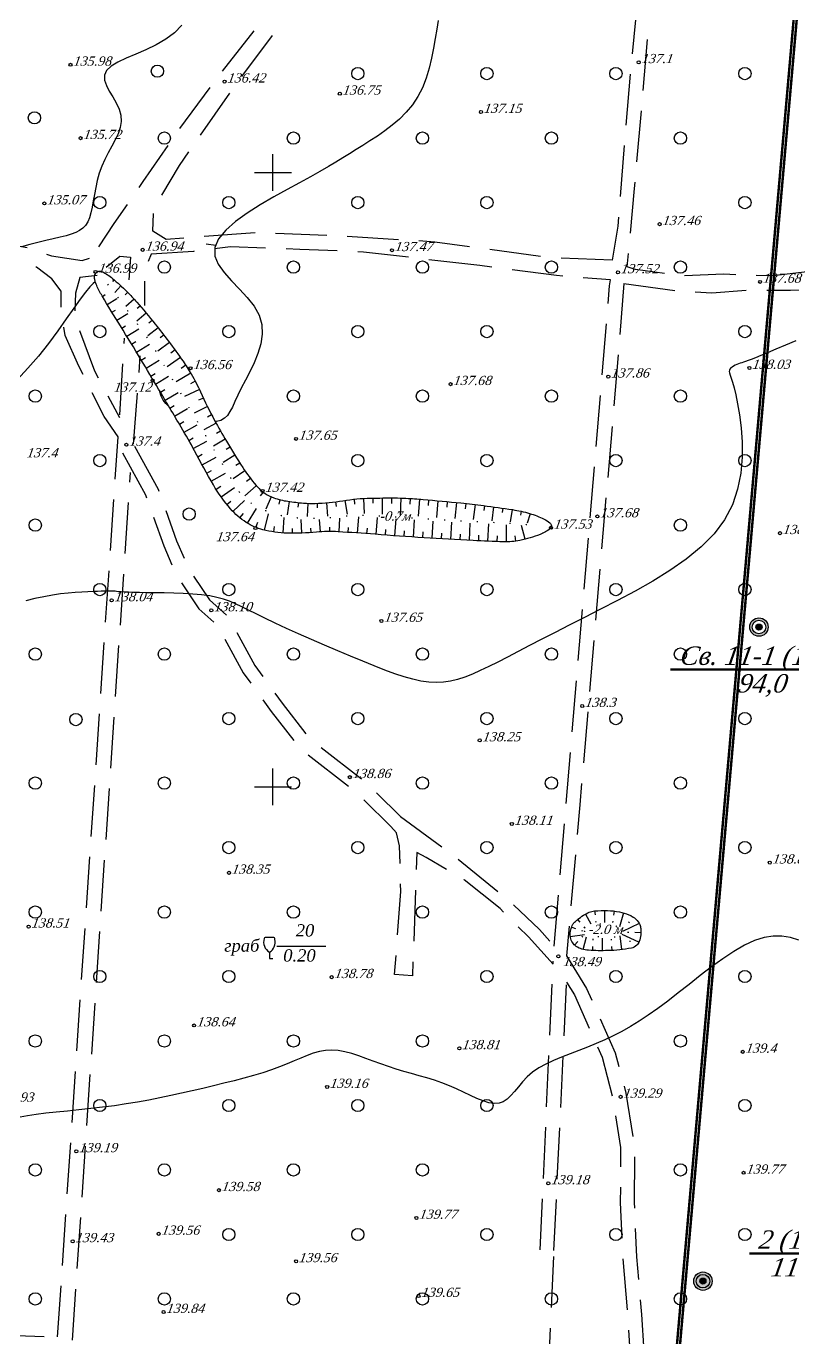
# Model space of a CAD drawing. Header units: millimetres. Extents: x 1400 to 7029, y -1119 to 1612.
# Drawn here: x 2866.6 to 2941.4, y 1239 to 1367.1 of the extents above; entities that cross this region are included whole.
import ezdxf

# ---------------------------------------------------------------- set-up
doc = ezdxf.new("R2010")
doc.units = ezdxf.units.MM
doc.set_wipeout_variables(frame=1)
for name, pattern in [('ADOT1', [1.6, 0.1, -1.5]), ('AHIDDEN2', [3, 1.5, -1.5]), ('AHIDDEN4', [7, 5, -2])]:
    doc.linetypes.add(name, pattern=pattern)
for name, color, linetype in [('CONT-MNR', 7, 'Continuous'), ('кресты', 7, 'Continuous'), ('ПИКЕТЫ', 7, 'Continuous'), ('РАСТИТ', 7, 'Continuous'), ('РЕЛЬЕФ', 7, 'Continuous'), ('Скважины', 7, 'Continuous'), ('Скважины_2011', 7, 'Continuous'), ('СІТУАЦІЯ', 7, 'Continuous')]:
    doc.layers.add(name, color=color, linetype=linetype)
doc.styles.add('grad', font='timesi.ttf')
doc.styles.add('universw', font='timesi.ttf', dxfattribs={"oblique": 10})

# ---------------------------------------------------------------- blocks, each defined once
blk = doc.blocks.new('372')
blk.add_circle((0, 0), 1)
blk = doc.blocks.new('368')
at = {"color": 0, "linetype": 'Continuous'}
blk.add_blockref('372', (0, 0), dxfattribs=at)
blk = doc.blocks.new('390_2')
at = {"color": 0, "linetype": 'Continuous', "lineweight": 0}
blk.add_wipeout([(0.56, -0.02), (0.56, 0.02), (0.02, 0.02), (0.02, 1.02), (0.15, 1.11), (0.31, 1.24), (0.46, 1.38), (0.62, 1.58), (0.73, 1.77), (0.84, 2), (0.9, 2.21), (0.95, 2.44), (0.96, 2.61), (0.96, 2.86), (0.94, 3.01), (0.89, 3.24), (0.86, 3.33), (0.82, 3.39), (0.77, 3.44), (0.7, 3.46), (-0.38, 3.46), (-0.69, 3.46), (-0.8, 3.42), (-0.85, 3.37), (-0.89, 3.28), (-0.93, 3.11), (-0.96, 2.93), (-0.97, 2.66), (-0.95, 2.39), (-0.91, 2.19), (-0.85, 2.03), (-0.78, 1.85), (-0.67, 1.65), (-0.56, 1.5), (-0.45, 1.37), (-0.28, 1.21), (-0.13, 1.09), (-0.02, 1.02), (-0.02, -0.02)], dxfattribs=at)
at = {"color": 0, "linetype": 'Continuous'}
blk.add_lwpolyline([(0.89, 3.12), (0.86, 3.28, 0.283123), (0.7, 3.44), (-0.69, 3.44, 0.301637), (-0.87, 3.28, 0.346308), (0, 1.03, 0.325277)], format="xyb", close=True, dxfattribs=at)
blk.add_lwpolyline([(0, 1.03), (0, 0), (0.54, 0)], dxfattribs=at)
blk = doc.blocks.new('Свкажины')
at = {"layer": 'Скважины', "linetype": 'Continuous'}
h = blk.add_hatch(color=5, dxfattribs=at)
h.paths.add_polyline_path([(-3, 0, 1), (3, 0, 1)])
h.paths.add_polyline_path([(2.2, 0, -1), (-2.2, 0, -1)], flags=16)
at = {"layer": 'Скважины', "linetype": 'Continuous', "lineweight": 50}
h = blk.add_hatch(color=2, dxfattribs=at)
edge = h.paths.add_edge_path()
edge.add_arc((0, 0), 1, 0, 360)
at = {"layer": 'Скважины', "color": 0, "linetype": 'Continuous'}
for radius in [3, 2.2, 1]:
    blk.add_circle((0, 0), radius, dxfattribs=at)

msp = doc.modelspace()

# ---------------------------------------------------------------- hatches: boundary and pattern name
at = {"layer": 'Скважины', "linetype": 'Continuous'}
for points in [[(2933.5412, 1244.5304, 1), (2931.7412, 1244.5304, 1)], [(2932.9412, 1244.5304, 1), (2932.3412, 1244.5304, 1)]]:
    msp.add_hatch(color=5, dxfattribs=at).paths.add_polyline_path(points)

# ---------------------------------------------------------------- linework, layer by layer
at = {"color": 6, "linetype": 'Continuous', "lineweight": 60, "flags": 128}
msp.add_lwpolyline([(3374.7034, 1362.0214, 0.24, 0.24, 0), (3263.109, 1295.3115, 0.24, 0.24, 0), (3249.1634, 1263.3117, 0.24, 0.24, 0), (3217.6097, 1221.1407, 0.24, 0.24, 0), (3221.9504, 1124.988, 0.24, 0.24, 0), (3074.2504, 1171.2569, 0.24, 0.24, 0), (2925.548, 1186.5997, 0.24, 0.24, 0), (2941.5578, 1368.4142, 0.24, 0.24, 0), (2942.8387, 1415.2605, 0, 0, 0), (3036.3911, 1417.5492, 0.24, 0.24, 0), (3140.0267, 1452.3008, 0.24, 0.24, 0), (3197.9798, 1458.7744, 0.24, 0.24, 0), (3315.7553, 1456.3401, 0.24, 0.24, 0), (3351.4513, 1474.3275, 0.24, 0.24, 0), (3374.7043, 1474.2089, 0.24, 0.24, 0)], format="xyseb", dxfattribs=at)
at = {"color": 1, "linetype": 'Continuous', "lineweight": 211, "const_width": 0.24, "flags": 128}
msp.add_lwpolyline([(2943.1308, 1414.9675), (3036.4436, 1417.2504), (3140.0917, 1452.0062), (3197.9934, 1458.474), (3315.097, 1456.064), (3363.654, 1355.4312), (3262.8726, 1295.52), (3248.9023, 1263.4635), (3217.3052, 1221.2345), (3221.6314, 1125.4023), (3074.3112, 1171.5522), (2925.8727, 1186.8678), (2941.8575, 1368.3969)], close=True, dxfattribs=at)
at = {"layer": 'CONT-MNR', "color": 30, "linetype": 'Continuous', "flags": 128}
for points in [[(2881.7372, 1367.2287), (2881.0251, 1366.4895), (2880.1748, 1365.8505), (2879.2266, 1365.3007), (2878.2326, 1364.8212), (2877.2445, 1364.3928), (2876.3143, 1363.9965), (2875.4939, 1363.6132), (2874.8351, 1363.2239), (2874.3899, 1362.8094), (2874.1925, 1362.3548), (2874.2076, 1361.862), (2874.3821, 1361.3366), (2874.6629, 1360.7846), (2874.9971, 1360.2118), (2875.3317, 1359.6241), (2875.6136, 1359.0273), (2875.7899, 1358.4273), (2875.8209, 1357.8284), (2875.7211, 1357.2291), (2875.5182, 1356.6262), (2875.24, 1356.0167), (2874.9144, 1355.3974), (2874.5691, 1354.7653), (2874.2319, 1354.1173), (2873.9307, 1353.4502), (2873.6865, 1352.7636), (2873.4938, 1352.0677), (2873.3403, 1351.3753), (2873.2138, 1350.6993), (2873.1018, 1350.0523), (2872.9922, 1349.4473), (2872.8728, 1348.8971), (2872.7311, 1348.4144), (2872.556, 1348.0082), (2872.3403, 1347.6716), (2872.078, 1347.3936), (2871.7629, 1347.1634), (2871.3889, 1346.9702), (2870.95, 1346.8031), (2870.44, 1346.6512), (2869.8528, 1346.5037), (2869.1867, 1346.3508), (2868.4576, 1346.1871), (2867.6857, 1346.0083), (2866.8913, 1345.8099), (2866.0947, 1345.5876)], [(2941.7053, 1336.3921), (2940.7003, 1335.961), (2939.7719, 1335.5661), (2938.961, 1335.2251), (2938.2979, 1334.9512), (2937.7717, 1334.7389), (2937.361, 1334.5784), (2937.0443, 1334.4595), (2936.8002, 1334.3724), (2936.6073, 1334.3069), (2936.4442, 1334.2532), (2936.2895, 1334.2013), (2936.1266, 1334.1429), (2935.9578, 1334.0764), (2935.7904, 1334.0023), (2935.6314, 1333.9206), (2935.4881, 1333.8318), (2935.3677, 1333.736), (2935.2772, 1333.6336), (2935.2239, 1333.5247), (2935.213, 1333.4052), (2935.2422, 1333.2539), (2935.3073, 1333.0449), (2935.4043, 1332.7524), (2935.5287, 1332.3507), (2935.6765, 1331.814), (2935.8435, 1331.1166), (2936.0254, 1330.2328), (2936.2128, 1329.1475), (2936.3743, 1327.8893), (2936.4734, 1326.4973), (2936.4736, 1325.0111), (2936.3381, 1323.4697), (2936.0306, 1321.9125), (2935.5143, 1320.3788), (2934.7526, 1318.9079), (2933.7232, 1317.5314), (2932.4596, 1316.2501), (2931.0096, 1315.0572), (2929.4212, 1313.9457), (2927.742, 1312.9089), (2926.0199, 1311.9398), (2924.3026, 1311.0316), (2922.638, 1310.1775), (2921.0653, 1309.3716), (2919.5899, 1308.6125), (2918.2086, 1307.8997), (2916.9182, 1307.2328), (2915.7156, 1306.6113), (2914.5976, 1306.0347), (2913.561, 1305.5028), (2912.6027, 1305.0149), (2911.7179, 1304.5714), (2910.8959, 1304.1754), (2910.1242, 1303.8305), (2909.3905, 1303.5407), (2908.6823, 1303.3095), (2907.9873, 1303.1409), (2907.2932, 1303.0386), (2906.5874, 1303.0063), (2905.8585, 1303.0466), (2905.0978, 1303.157), (2904.2975, 1303.3337), (2903.4497, 1303.5732), (2902.5466, 1303.8715), (2901.5803, 1304.2251), (2900.5432, 1304.6302), (2899.4272, 1305.083), (2898.2307, 1305.5786), (2896.9766, 1306.1064), (2895.6937, 1306.6546), (2894.4111, 1307.2114), (2893.1577, 1307.7649), (2891.9624, 1308.3034), (2890.8542, 1308.8149), (2889.8621, 1309.2878), (2889.0051, 1309.7124), (2888.2622, 1310.0888), (2887.6027, 1310.4193), (2886.9957, 1310.7062), (2886.4103, 1310.952), (2885.8158, 1311.1588), (2885.1813, 1311.3291), (2884.476, 1311.4652), (2883.6789, 1311.5698), (2882.8084, 1311.6471), (2881.8926, 1311.7017), (2880.9599, 1311.7381), (2880.0384, 1311.761), (2879.1564, 1311.7749), (2878.3421, 1311.7844), (2877.6238, 1311.7941), (2877.0225, 1311.8076), (2876.5312, 1311.8247), (2876.1358, 1311.8441), (2875.8219, 1311.8646), (2875.5756, 1311.8851), (2875.3825, 1311.9043), (2875.2285, 1311.921), (2875.0995, 1311.934), (2874.9817, 1311.9424), (2874.8634, 1311.9464), (2874.7332, 1311.9465), (2874.5799, 1311.9433), (2874.3921, 1311.9374), (2874.1585, 1311.9292), (2873.8679, 1311.9193), (2873.5089, 1311.9083), (2873.0731, 1311.8957), (2872.5633, 1311.8778), (2871.9852, 1311.8499), (2871.3445, 1311.8073), (2870.6469, 1311.7454), (2869.898, 1311.6593), (2869.1036, 1311.5445), (2868.2693, 1311.3963), (2867.4014, 1311.2102), (2866.5081, 1310.9829)]]:
    msp.add_lwpolyline(points, dxfattribs=at)
at = {"layer": 'CONT-MNR', "color": 30, "linetype": 'Continuous', "elevation": 41.1}
for points in [[(2906.781, 1367.6796), (2906.6461, 1366.8362), (2906.5035, 1365.9272), (2906.341, 1364.9731), (2906.1466, 1363.9944), (2905.9083, 1363.0116), (2905.6139, 1362.0453), (2905.2514, 1361.116), (2904.8088, 1360.2441), (2904.2787, 1359.4458), (2903.6735, 1358.7189), (2903.0103, 1358.0567), (2902.3061, 1357.4525), (2901.5781, 1356.8997), (2900.8434, 1356.3918), (2900.119, 1355.9219), (2899.4221, 1355.4834), (2898.7627, 1355.0688), (2898.1222, 1354.6667), (2897.475, 1354.2646), (2896.7954, 1353.8504), (2896.0578, 1353.4115), (2895.2366, 1352.9357), (2894.3062, 1352.4107), (2893.2408, 1351.8241), (2892.0308, 1351.1675), (2890.7306, 1350.4489), (2889.4103, 1349.6801), (2888.1402, 1348.8731), (2886.9906, 1348.0396), (2886.0317, 1347.1915), (2885.3338, 1346.3408), (2884.9671, 1345.4993), (2884.9765, 1344.6758), (2885.3043, 1343.866), (2885.8678, 1343.0628), (2886.5839, 1342.259), (2887.3697, 1341.4471), (2888.1422, 1340.62), (2888.8184, 1339.7705), (2889.3155, 1338.8911), (2889.5712, 1337.9783), (2889.6069, 1337.0429), (2889.4647, 1336.0993), (2889.1867, 1335.1619), (2888.815, 1334.2451), (2888.3917, 1333.3634), (2887.9589, 1332.5311), (2887.5587, 1331.7627), (2887.2227, 1331.0703), (2886.9397, 1330.4573), (2886.6881, 1329.9248), (2886.4463, 1329.4738), (2886.1925, 1329.1055), (2885.9052, 1328.8209), (2885.5625, 1328.621), (2885.1429, 1328.5071), (2885.01, 1328.4996)], [(2873.2987, 1342.1519), (2873.0843, 1341.9923), (2872.7507, 1341.6486), (2872.3396, 1341.1444), (2871.8278, 1340.4555), (2871.1987, 1339.5697), (2870.4607, 1338.5233), (2869.6289, 1337.3651), (2868.718, 1336.1435), (2867.7431, 1334.9072), (2866.719, 1333.7048), (2865.6606, 1332.5849)], [(2880.5094, 1329.9368), (2880.171, 1330.2546), (2879.9133, 1330.6069), (2879.7335, 1330.9887), (2879.6139, 1331.4088), (2879.6058, 1331.4582)]]:
    msp.add_lwpolyline(points, dxfattribs=at)
at = {"layer": 'CONT-MNR', "color": 30, "linetype": 'Continuous', "elevation": 41.1, "flags": 128}
msp.add_lwpolyline([(2885.0627, 1345.7185), (2884.1277, 1345.8303)], dxfattribs=at)
at = {"layer": 'кресты', "color": 3, "linetype": 'Continuous'}
for p, q in [((2890.6513, 1351.0275), (2890.6513, 1354.6275)), ((2888.8513, 1352.8275), (2892.4513, 1352.8275)), ((2890.6513, 1291.0275), (2890.6513, 1294.6275)), ((2888.8513, 1292.8275), (2892.4513, 1292.8275))]:
    msp.add_line(p, q, dxfattribs=at)
at = {"layer": 'ПИКЕТЫ', "color": 7, "linetype": 'Continuous'}
for centre in [(2870.8749, 1363.3556), (2926.3671, 1363.6042), (2885.9198, 1361.7121), (2897.1768, 1360.5273), (2910.9623, 1358.7425), (2871.8575, 1356.1906), (2868.3203, 1349.8109), (2928.4099, 1347.7845), (2877.9283, 1345.2787), (2902.2738, 1345.2392), (2873.3182, 1343.1259), (2924.3423, 1343.0782), (2938.2263, 1342.1494), (2882.5984, 1333.7131), (2937.1836, 1333.7399), (2878.89, 1332.5115), (2923.3994, 1332.8935), (2907.9917, 1332.1581), (2876.333, 1326.2372), (2892.9114, 1326.8126), (2889.628, 1321.7246), (2922.3303, 1319.2367), (2888.941, 1318.1055), (2917.8109, 1318.1283), (2940.1705, 1317.5977), (2874.8948, 1311.0364), (2884.6213, 1310.0552), (2901.2442, 1309.0287), (2920.8508, 1300.7094), (2910.8421, 1297.3548), (2898.1571, 1293.763), (2913.9765, 1289.1926), (2939.1718, 1285.4189), (2886.3489, 1284.4207), (2866.7874, 1279.1641), (2918.5265, 1276.2584), (2896.3833, 1274.2256), (2882.9481, 1269.5108), (2908.8513, 1267.2799), (2936.5332, 1266.9327), (2895.9421, 1263.4982), (2924.6033, 1262.5349), (2871.4447, 1257.2154), (2936.6099, 1255.1164), (2885.3659, 1253.4165), (2917.5381, 1254.0865), (2904.6627, 1250.7074), (2879.4903, 1249.1526), (2871.0875, 1248.426), (2892.909, 1246.4716), (2904.8669, 1243.0808), (2879.9636, 1241.514)]:
    msp.add_circle(centre, 0.15, dxfattribs=at)
at = {"layer": 'РАСТИТ', "color": 7}
msp.add_lwpolyline([(2891.013, 1277.2648), (2895.8048, 1277.2393)], dxfattribs=at)
at = {"layer": 'РЕЛЬЕФ', "color": 7, "linetype": 'Continuous'}
for p, q in [((2873.5568, 1343.1645), (2873.5603, 1343.1562)), ((2874.3931, 1342.9122), (2874.3789, 1342.8893)), ((2873.2364, 1342.388), (2873.2452, 1342.39)), ((2873.5537, 1341.5363), (2873.578, 1341.5481)), ((2875.1191, 1342.3634), (2874.9625, 1342.1833)), ((2875.7973, 1341.7547), (2875.212, 1341.1225)), ((2873.9872, 1340.7351), (2874.2761, 1340.9069)), ((2874.4553, 1339.9532), (2875.3994, 1340.5223)), ((2876.4562, 1341.1252), (2876.225, 1340.8918)), ((2877.0861, 1340.4668), (2876.2894, 1339.7446)), ((2874.9281, 1339.1741), (2875.2656, 1339.3803)), ((2875.4056, 1338.3979), (2876.4771, 1339.0614)), ((2878.2732, 1339.0839), (2877.3613, 1338.32)), ((2877.6845, 1339.7795), (2877.3969, 1339.5337)), ((2875.8873, 1337.6243), (2876.2622, 1337.858)), ((2879.429, 1337.6747), (2878.4179, 1336.8671)), ((2878.8549, 1338.3824), (2878.5352, 1338.1199)), ((2876.3675, 1336.8498), (2877.5484, 1337.578)), ((2876.844, 1336.073), (2877.2552, 1336.3239)), ((2879.9916, 1336.9578), (2879.6328, 1336.681)), ((2877.3167, 1335.2939), (2878.5848, 1336.0593)), ((2880.5421, 1336.2315), (2879.3892, 1335.3723)), ((2881.0815, 1335.497), (2880.6715, 1335.2005)), ((2877.7858, 1334.5126), (2878.213, 1334.7678)), ((2878.253, 1333.7301), (2879.532, 1334.4932)), ((2881.6102, 1334.7548), (2880.3119, 1333.8437)), ((2882.126, 1334.0035), (2881.6704, 1333.7017)), ((2878.7196, 1332.9474), (2879.1452, 1333.2009)), ((2879.1859, 1332.1643), (2880.4603, 1332.9227)), ((2882.6144, 1333.2342), (2881.1927, 1332.3697)), ((2879.6516, 1331.3811), (2880.0758, 1331.6332)), ((2880.1171, 1330.5976), (2881.3878, 1331.3522)), ((2883.473, 1331.6276), (2882.0187, 1330.9545)), ((2883.0667, 1332.4432), (2882.5805, 1332.1833)), ((2880.5823, 1329.8139), (2881.0053, 1330.0649)), ((2884.2425, 1329.9755), (2882.9509, 1329.3388)), ((2883.8493, 1330.7976), (2883.3914, 1330.5852)), ((2881.0472, 1329.0301), (2882.3147, 1329.7816)), ((2884.6551, 1329.163), (2884.2456, 1328.9489)), ((2881.5118, 1328.2462), (2881.9338, 1328.4962)), ((2881.974, 1327.4608), (2883.2477, 1328.1994)), ((2885.0864, 1328.3602), (2883.9017, 1327.7087)), ((2885.5318, 1327.5652), (2885.146, 1327.345)), ((2882.4254, 1326.6691), (2882.8572, 1326.9111)), ((2882.865, 1325.8709), (2884.1936, 1326.5899)), ((2885.9898, 1326.7774), (2884.8485, 1326.1017)), ((2883.2972, 1325.0685), (2883.7495, 1325.3137)), ((2883.7344, 1324.269), (2885.1104, 1325.0278)), ((2886.9356, 1325.2194), (2885.7936, 1324.5108)), ((2886.4589, 1325.996), (2886.0796, 1325.7657)), ((2884.1774, 1323.4726), (2884.6407, 1323.7325)), ((2887.9151, 1323.6824), (2886.7592, 1322.898)), ((2887.4198, 1324.4474), (2887.0358, 1324.2039)), ((2884.6262, 1322.6794), (2886.0254, 1323.4779)), ((2889.0242, 1322.2374), (2887.8908, 1321.2439)), ((2888.4485, 1322.9437), (2888.0584, 1322.6444)), ((2885.0871, 1321.8934), (2885.5448, 1322.1777)), ((2885.5919, 1321.1348), (2886.8804, 1322.0518)), ((2889.689, 1321.6164), (2889.4082, 1321.2482)), ((2890.4705, 1321.152), (2889.9477, 1319.9511)), ((2899.4828, 1320.9935), (2899.5688, 1319.5253)), ((2900.3935, 1321.0249), (2900.4022, 1320.5184)), ((2901.3047, 1321.0366), (2901.3179, 1319.4602)), ((2902.216, 1321.0402), (2902.2158, 1320.4975)), ((2903.1273, 1321.0298), (2903.0785, 1319.3624)), ((2904.0375, 1320.9871), (2904.0043, 1320.4273)), ((2886.1432, 1320.4094), (2886.5384, 1320.7297)), ((2886.742, 1319.7227), (2887.8653, 1320.8071)), ((2888.1568, 1318.5813), (2889.0334, 1320.013)), ((2891.336, 1320.8695), (2891.2279, 1320.445)), ((2892.2303, 1320.6971), (2892.0434, 1319.38)), ((2893.135, 1320.5878), (2893.0909, 1320.1462)), ((2894.0436, 1320.5193), (2893.9884, 1319.2162)), ((2894.9547, 1320.5152), (2894.9672, 1320.0833)), ((2895.8646, 1320.5643), (2895.9676, 1319.2624)), ((2896.7709, 1320.6589), (2896.8277, 1320.2206)), ((2897.6716, 1320.7966), (2897.8868, 1319.4469)), ((2898.5748, 1320.9176), (2898.6259, 1320.447)), ((2904.9467, 1320.9247), (2904.8162, 1319.2477)), ((2905.8548, 1320.848), (2905.8062, 1320.2939)), ((2906.7624, 1320.7668), (2906.6126, 1319.127)), ((2907.6698, 1320.6821), (2907.6187, 1320.1456)), ((2908.5768, 1320.594), (2908.4211, 1319.0216)), ((2909.4834, 1320.5015), (2909.4288, 1319.9918)), ((2910.389, 1320.3991), (2910.2134, 1318.9232)), ((2911.2933, 1320.2862), (2911.2318, 1319.8151)), ((2912.1965, 1320.1651), (2912.0116, 1318.8214)), ((2913.0989, 1320.0377), (2913.0376, 1319.6147)), ((2914.0003, 1319.904), (2913.8189, 1318.7101)), ((2914.896, 1319.7371), (2914.8138, 1319.3716)), ((2887.4139, 1319.1079), (2887.7551, 1319.5307)), ((2888.9692, 1318.1704), (2889.1816, 1318.6913)), ((2889.8368, 1317.8948), (2890.2272, 1319.4956)), ((2891.6366, 1317.6225), (2891.728, 1319.117)), ((2893.4586, 1317.6147), (2893.4132, 1318.9409)), ((2895.2771, 1317.734), (2895.2006, 1318.9462)), ((2897.0984, 1317.7319), (2897.1793, 1319.0729)), ((2898.9172, 1317.6138), (2899.0263, 1319.1835)), ((2900.7349, 1317.4793), (2900.863, 1319.1276)), ((2902.5524, 1317.3427), (2902.6737, 1319.0158)), ((2904.3705, 1317.2156), (2904.4837, 1318.8958)), ((2906.1894, 1317.0978), (2906.2935, 1318.7759)), ((2908.0088, 1316.9897), (2908.1044, 1318.6743)), ((2909.8287, 1316.8913), (2909.9158, 1318.5841)), ((2911.6494, 1316.8073), (2911.7162, 1318.4974)), ((2913.4711, 1316.7527), (2913.4519, 1318.4149)), ((2915.7769, 1319.5046), (2915.489, 1318.5615)), ((2916.6349, 1319.1983), (2916.6314, 1319.19)), ((2917.4496, 1318.7939), (2917.4343, 1318.7717)), ((2890.7306, 1317.7186), (2890.8092, 1318.238)), ((2892.5475, 1317.5999), (2892.5483, 1318.0678)), ((2894.3686, 1317.6622), (2894.339, 1318.0841)), ((2896.1878, 1317.7621), (2896.1883, 1318.173)), ((2898.008, 1317.6749), (2898.0399, 1318.1664)), ((2899.8262, 1317.5486), (2899.8664, 1318.0906)), ((2901.6435, 1317.4098), (2901.6852, 1317.9641)), ((2903.4614, 1317.278), (2903.5005, 1317.8376)), ((2905.2799, 1317.1555), (2905.3161, 1317.715)), ((2907.099, 1317.0426), (2907.1323, 1317.6026)), ((2908.9187, 1316.9393), (2908.9491, 1317.5024)), ((2910.7389, 1316.8463), (2910.7651, 1317.4111)), ((2912.5601, 1316.7743), (2912.5785, 1317.3344)), ((2914.379, 1316.8229), (2914.3043, 1317.3423)), ((2915.2717, 1317.0042), (2914.9356, 1318.3491)), ((2916.1462, 1317.2598), (2916.1433, 1317.2684)), ((2916.9954, 1317.5893), (2916.9837, 1317.6136)), ((2917.7672, 1318.0697), (2917.7608, 1318.076)), ((2921.1767, 1280.3913), (2921.6977, 1279.4382)), ((2922.0658, 1280.6989), (2922.1016, 1280.3073)), ((2923.0128, 1280.742), (2923.0126, 1279.5548)), ((2923.959, 1280.6898), (2923.9106, 1280.2873)), ((2924.8887, 1280.508), (2924.4936, 1279.1466)), ((2925.7603, 1280.1419), (2925.7556, 1280.1342)), ((2919.8221, 1279.1203), (2920.2051, 1278.984)), ((2920.3976, 1279.8535), (2920.6065, 1279.6065)), ((2920.7703, 1278.7829), (2920.8834, 1278.7426)), ((2920.9941, 1279.1485), (2921.0716, 1279.0569)), ((2922.1562, 1279.7097), (2922.1672, 1279.5902)), ((2923.8389, 1279.6916), (2923.8246, 1279.5725)), ((2926.4211, 1279.4796), (2924.7972, 1278.6751)), ((2925.4401, 1279.6239), (2925.377, 1279.5218)), ((2919.6856, 1278.1917), (2921.0732, 1278.3852)), ((2920.1091, 1277.3634), (2920.4291, 1277.702)), ((2920.8412, 1278.1381), (2920.9236, 1278.2253)), ((2920.9428, 1276.9322), (2921.261, 1278.1728)), ((2921.9223, 1277.8384), (2921.9269, 1277.9583)), ((2922.8314, 1276.813), (2922.8271, 1278.0343)), ((2923.7242, 1277.8286), (2923.7175, 1277.9484)), ((2924.7238, 1276.9216), (2924.5608, 1278.2713)), ((2926.3776, 1277.632), (2924.7546, 1278.3913)), ((2925.3896, 1278.5989), (2925.2697, 1278.6034)), ((2925.5446, 1277.6634), (2925.5217, 1277.7812)), ((2926.5746, 1278.5541), (2925.9892, 1278.5762)), ((2921.8834, 1276.8297), (2921.8992, 1277.2388)), ((2923.7793, 1276.8384), (2923.7575, 1277.2295)), ((2925.6609, 1277.0656), (2925.6592, 1277.0745))]:
    msp.add_line(p, q, dxfattribs=at)
at = {"layer": 'РЕЛЬЕФ', "color": 7, "linetype": 'Continuous', "flags": 128}
for points in [[(2873.5568, 1343.1645, -0.2168393), (2873.9491, 1343.1559, -0.0654372), (2874.9926, 1342.4728, -0.01592335), (2876.3761, 1341.204, -0.02099764), (2877.3515, 1340.1669, -0.0075886), (2879.1415, 1338.0314, -0.00991221), (2880.454, 1336.3495, -0.00947978), (2881.8662, 1334.3874, -0.01562647), (2882.6622, 1333.1553, -0.03127476), (2883.5787, 1331.3941, 0.02007441), (2884.9441, 1328.6205, 0.01021958), (2886.1067, 1326.5809, 0.00796753), (2887.6919, 1324.0207, 0.03488633), (2888.9946, 1322.2714, 0.06477117), (2889.8713, 1321.4843, 0.06770647), (2890.7333, 1321.0497, 0.04628411), (2892.102, 1320.7157, 0.01752761), (2893.6357, 1320.5436, 0.02387403), (2894.7686, 1320.5107, 0.03744767), (2897.4845, 1320.7658, -0.03738895), (2900.2047, 1321.0215, -0.00562859), (2902.5331, 1321.0396, -0.01191417), (2903.6328, 1321.0095, -0.00848147), (2905.3148, 1320.8947, -0.00385903), (2909.0042, 1320.5513, -0.00712975), (2911.211, 1320.2969, -0.00552797), (2914.048, 1319.8968, -0.03454667), (2915.7108, 1319.5245, -0.03881643), (2917.1268, 1318.9804, -0.07336867), (2917.6976, 1318.5974, -0.16623169), (2917.8473, 1318.3259, -0.28020276), (2917.737, 1318.0431, -0.06871114), (2916.7337, 1317.4749, -0.04434353), (2914.7749, 1316.8916, -0.05728308), (2913.1965, 1316.7549, -0.00556495), (2910.1885, 1316.8729, -0.00349352), (2905.4014, 1317.1477, -0.00339584), (2900.616, 1317.4885, 0.00451564), (2897.0168, 1317.7368, 0.03764336), (2894.8862, 1317.7039, -0.02813233), (2892.0384, 1317.6059, -0.05869133), (2889.6667, 1317.9378, -0.07942797), (2888.0426, 1318.6531, -0.06966479), (2886.5007, 1319.9851, -0.04937281), (2884.8329, 1322.3186, -0.00756237), (2882.9949, 1325.6296, 0.01076375), (2881.6886, 1327.9476, 0.00042312), (2879.4781, 1331.673, 0.00054565), (2877.7584, 1334.5585, 0.00503299), (2875.7528, 1337.8397, -0.00562628), (2873.9622, 1340.7771, -0.0281225), (2873.436, 1341.7879, -0.05103985), (2873.2371, 1342.3847, -0.06753639), (2873.2197, 1342.5899, -0.05538396), (2873.2598, 1342.8375, -0.11706114), (2873.3647, 1343.0275, -0.10746023)], [(2920.3976, 1279.8535, -0.03601678), (2920.9654, 1280.2677, -0.03875999), (2921.5445, 1280.5698, -0.07773055), (2922.0473, 1280.6972, -0.03109068), (2923.3367, 1280.7369, -0.04094318), (2924.4837, 1280.6066, -0.04985077), (2925.3917, 1280.331, -0.08319337), (2926.1196, 1279.8744, -0.11849779), (2926.467, 1279.3759, -0.06954253), (2926.5626, 1278.9748, -0.04754059), (2926.5626, 1278.3731, -0.06546266), (2926.4103, 1277.7101, -0.10417273), (2926.1802, 1277.3464, -0.15495884), (2925.6532, 1277.0642, -0.03930516), (2923.3606, 1276.8211, -0.02088939), (2921.4809, 1276.8488, -0.05938198), (2920.8277, 1276.9644, -0.07663446), (2920.2767, 1277.2283, -0.0929988), (2919.9197, 1277.5852, -0.10307203), (2919.6978, 1278.1177, -0.10077179), (2919.7046, 1278.7074, -0.04465233), (2919.8803, 1279.272, -0.09040936), (2920.0391, 1279.5192, -0.01718179), (2920.1823, 1279.6622, -0.01207084)]]:
    msp.add_lwpolyline(points, format="xyb", close=True, dxfattribs=at)
at = {"layer": 'РЕЛЬЕФ', "color": 7, "linetype": 'ADOT1', "flags": 128}
msp.add_lwpolyline([(2874.4834, 1341.9092, -0.0095858), (2877.9312, 1337.3107, -0.0226127), (2879.2649, 1335.2704, -0.00029465), (2882.8958, 1329.1181, 0.00051838), (2884.9612, 1325.622, 0.00053287), (2886.4119, 1323.1782, 0.00097074), (2887.2123, 1321.8391, 0.0946977), (2888.1205, 1320.8231, 0.06547441), (2889.8214, 1319.8454, 0.04846346), (2891.5727, 1319.315, 0.04222573), (2893.6584, 1319.0786, 0.03615964), (2897.3553, 1319.2408, -0.04306557), (2900.4626, 1319.3342, -0.00345281), (2904.8862, 1319.0555, 0.00482149), (2908.0546, 1318.8645, 0.00064955), (2910.0437, 1318.7665, -0.00040013), (2913.2729, 1318.6089, -0.00501222), (2913.7885, 1318.5782, -0.00153289), (2915.4728, 1318.4556)], format="xyb", dxfattribs=at)
msp.add_lwpolyline([(2921.0905, 1279.0178, -0.26972736), (2921.3076, 1279.2336, -0.05722149), (2922.6437, 1279.4237, -0.0443393), (2923.7566, 1279.355, -0.10082422), (2924.2208, 1279.1849, -0.1214176), (2924.5792, 1278.8204, -0.22896532), (2924.6031, 1278.5403, -0.15342005), (2924.3659, 1278.2405, -0.15635098), (2924.0058, 1278.1344, -0.00260308), (2923.3665, 1278.1527, 0.00173033), (2922.4048, 1278.1821, 0.00179187), (2921.7261, 1278.198, -0.00438709), (2921.449, 1278.206, -0.20763102), (2921.3394, 1278.2585, -0.06640717), (2921.1383, 1278.5641, -0.08628213), (2921.073, 1278.7939, -0.09183249)], format="xyb", close=True, dxfattribs=at)
at = {"layer": 'Скважины', "color": 0, "linetype": 'Continuous', "lineweight": 50}
msp.add_line((2937.1776, 1247.2468), (2948.3967, 1247.2448), dxfattribs=at)
at = {"layer": 'Скважины', "color": 5, "linetype": 'Continuous'}
for centre, radius in [((2932.6412, 1244.5304), 0.9), ((2932.6412, 1244.5304), 0.66), ((2932.6412, 1244.5304), 0.3), ((2932.6461, 1244.4902), 0.15), ((2932.7712, 1244.5053), 0.15)]:
    msp.add_circle(centre, radius, dxfattribs=at)
at = {"layer": 'Скважины', "color": 5}
msp.add_circle((2932.6461, 1244.4902), 0.15, dxfattribs=at)
at = {"layer": 'Скважины_2011', "color": 0, "linetype": 'Continuous', "lineweight": 50}
msp.add_line((2929.49, 1304.2881), (2947.7458, 1304.2849), dxfattribs=at)
at = {"layer": 'СІТУАЦІЯ', "color": 7, "linetype": 'AHIDDEN4'}
for p, q in [((2916.7425, 1247.5812), (2918.0253, 1275.7941)), ((2918.091, 1247.5175), (2919.3296, 1273.7282)), ((2917.5321, 1234.9514), (2918.091, 1247.5175))]:
    msp.add_line(p, q, dxfattribs=at)
at = {"layer": 'СІТУАЦІЯ', "color": 7, "linetype": 'AHIDDEN4', "flags": 128}
for points in [[(2942.8289, 1343.1317), (2939.4725, 1342.7324), (2934.6775, 1342.8922), (2930.442, 1342.7324), (2926.0467, 1343.3713), (2925.2475, 1343.6108), (2925.9668, 1351.2768), (2927.2454, 1365.89), (2929.1641, 1386.3091), (2929.8035, 1393.4959), (2930.2199, 1398.6521), (2932.7009, 1399.872), (2935.0243, 1401.0918), (2936.7177, 1401.6427), (2938.7655, 1402.1936), (2940.1831, 1402.3904), (2942.1128, 1397.2749), (2943.817, 1391.9046), (2943.3838, 1385.5692), (2942.833, 1378.3091), (2942.876, 1359.8482), (2942.8264, 1352.7641), (2942.8758, 1344.1163), (2942.7766, 1343.1255)], [(2893.5444, 1398.7744), (2892.181, 1396.2834), (2890.9317, 1393.7867), (2890.7163, 1392.2801), (2891.2763, 1388.8365), (2892.3554, 1383.9522), (2893.3893, 1378.5715), (2894.1648, 1375.5583), (2894.2954, 1374.0733), (2893.5631, 1372.5237), (2889.2983, 1367.3152), (2885.2374, 1362.1345), (2881.4895, 1357.0981), (2877.9488, 1351.9529), (2875.1056, 1347.8636), (2873.2963, 1345.1086), (2873.0378, 1344.8073), (2872.7434, 1344.4682)], [(2923.7765, 1344.256), (2917.7619, 1344.4997), (2906.4643, 1346.0428), (2897.605, 1346.6113), (2889.0708, 1346.9361), (2883.1375, 1346.5301), (2880.2115, 1346.2864), (2878.9111, 1347.0986), (2878.9924, 1349.2914), (2881.512, 1353.5146), (2887.099, 1361.5409), (2894.7638, 1371.796), (2901.1295, 1378.1568), (2905.8472, 1383.8211), (2910.7766, 1387.979), (2914.7457, 1390.2179), (2918.9806, 1391.8481), (2921.8614, 1392.8076), (2924.4861, 1394.5347), (2927.943, 1397.5412), (2928.5832, 1397.925), (2927.9938, 1387.1674), (2927.0321, 1377.7266), (2925.5636, 1362.8274), (2924.3215, 1347.59), (2923.7765, 1344.256)], [(2765.0376, 1339.8079), (2768.2295, 1339.6768), (2771.5526, 1339.8079), (2775.2256, 1340.8128), (2779.4232, 1342.6479), (2782.2216, 1343.9149), (2785.829, 1345.1478), (2790.8137, 1346.4586), (2795.3611, 1346.9829), (2799.9959, 1347.0703), (2804.5871, 1346.9392), (2811.8234, 1346.6779), (2820.0875, 1346.94), (2826.7774, 1347.0274), (2836.2025, 1347.5578), (2844.1128, 1347.9637), (2850.9756, 1347.7), (2855.252, 1347.1558), (2861.1052, 1346.5059), (2866.8469, 1345.4646), (2869.0147, 1344.6848), (2872.0064, 1344.2516), (2872.7434, 1344.4682)], [(2875.5215, 1327.0187), (2874.1689, 1328.9972), (2871.7032, 1333.9249), (2870.3545, 1336.9022), (2869.9524, 1339.3936), (2869.9524, 1341.2421), (2869.0676, 1342.4476), (2867.5394, 1343.5728), (2858.3467, 1345.4064), (2853.3329, 1345.7918), (2847.8704, 1346.5582), (2840.5798, 1346.4571), (2831.4217, 1345.7983), (2819.6459, 1345.3995), (2809.9409, 1345.2575), (2800.0613, 1345.7561), (2796.4437, 1345.706), (2790.7554, 1345.008), (2782.8717, 1342.6647), (2777.5121, 1340.1641), (2773.1212, 1338.8179), (2772.5723, 1337.9703), (2773.7017, 1334.4193), (2774.7902, 1330.5136), (2776.5714, 1326.954), (2778.609, 1324.6035), (2781.6271, 1321.9832), (2783.6062, 1319.2641), (2784.942, 1315.9022), (2785.8821, 1311.3539), (2786.2176, 1309.8332), (2784.9058, 1309.5711), (2783.9439, 1313.9402), (2782.5884, 1318.2657), (2781.1017, 1320.1881), (2778.7406, 1322.5911), (2775.9317, 1325.1892), (2774.445, 1327.636), (2772.6086, 1332.4857), (2771.2028, 1337.5797), (2770.8968, 1338.4098), (2767.5737, 1338.0603), (2765.1688, 1338.235)], [(2910.8475, 1343.7337), (2899.4783, 1345.0647), (2893.2804, 1345.3227), (2886.5015, 1345.5807), (2882.8861, 1345.1292), (2878.7542, 1344.8711), (2878.0924, 1343.193), (2878.0924, 1339.8384)], [(2874.3479, 1343.58), (2875.7036, 1344.6767), (2876.7366, 1344.5477), (2876.4784, 1341.3866)], [(2873.4805, 1342.7786), (2871.7896, 1342.562), (2871.356, 1341.0456), (2871.2693, 1338.6628), (2873.2314, 1333.4441), (2875.6594, 1328.8951)], [(2918.125, 1277.2533), (2922.0689, 1324.4003), (2923.5258, 1341.7662), (2923.6168, 1342.3501), (2918.3347, 1342.76), (2910.8475, 1343.7337)], [(2924.9289, 1341.9861), (2923.8521, 1329.0614), (2920.6149, 1291.0697), (2919.3237, 1276.3212)], [(2924.9289, 1341.9861), (2930.0849, 1341.2925), (2933.5057, 1341.0944), (2936.8769, 1341.3421), (2941.1901, 1341.3421), (2943.9169, 1341.4412)], [(2875.6862, 1329.1534), (2876.1383, 1336.6448)], [(2877.0403, 1326.3035), (2877.6952, 1334.9255)], [(2869.6208, 1239.0795), (2875.5215, 1327.0187)], [(2877.1228, 1326.0934), (2879.4209, 1321.9148), (2881.2338, 1316.8546), (2882.4394, 1314.0688), (2884.4361, 1311.0949), (2886.3198, 1309.4008), (2888.8925, 1304.6733), (2891.542, 1301.0029), (2894.2518, 1297.5129), (2899.6112, 1293.3611), (2903.1179, 1289.9084)], [(2875.9399, 1325.4428), (2878.1863, 1321.3583), (2879.9776, 1316.3583), (2881.2496, 1313.4191), (2883.4088, 1310.2032), (2885.2448, 1308.552), (2887.7477, 1303.9527), (2890.4612, 1300.1936), (2893.2902, 1296.5502), (2898.7211, 1292.343), (2902.1708, 1288.9465)], [(2871.0749, 1238.7731), (2876.7411, 1323.5226)], [(2918.0045, 1275.5084), (2915.5958, 1278.1559), (2912.8258, 1280.9237), (2909.3332, 1283.7518), (2905.5997, 1285.9179), (2904.6965, 1286.3993), (2904.275, 1274.3651), (2902.5287, 1274.4855), (2903.1308, 1282.6085), (2903.0104, 1287.0612), (2902.7093, 1288.3248), (2902.1708, 1288.9465)], [(2903.1179, 1289.9084), (2908.2966, 1286.1177), (2913.5958, 1281.7854), (2916.6797, 1278.8779), (2918.125, 1277.2533)], [(2919.3237, 1276.3212), (2921.2799, 1273.1298), (2924.0782, 1266.8495), (2925.1162, 1262.9001), (2925.9575, 1257.6927), (2925.9176, 1252.2274), (2926.1566, 1246.9006), (2926.6356, 1241.2758), (2927.0737, 1234.2733)], [(2919.3296, 1273.7282), (2920.0827, 1272.4996), (2922.8004, 1266.4002), (2923.7939, 1262.6202), (2924.6068, 1257.5892), (2924.5674, 1252.2021), (2924.8091, 1246.813), (2925.2892, 1241.1763), (2925.7263, 1234.189)], [(2772.3741, 1242.8699), (2783.7375, 1242.4022), (2796.0002, 1241.8557), (2815.447, 1241.0871), (2833.3838, 1240.4233), (2854.4102, 1239.6255), (2869.0927, 1239.0795), (2869.7147, 1239.0795)]]:
    msp.add_lwpolyline(points, dxfattribs=at)

# ---------------------------------------------------------------- block references
at = {"layer": 'РАСТИТ', "color": 7, "xscale": 0.6, "yscale": 0.6, "zscale": 0.6}
for p in [(2879.3612, 1362.7317), (2867.3507, 1358.1755)]:
    msp.add_blockref('368', p, dxfattribs=at)
at = {"layer": 'РАСТИТ', "color": 7, "linetype": 'Continuous', "xscale": 0.6, "yscale": 0.6, "zscale": 0.6}
for p in [(2898.9397, 1362.4909), (2911.5397, 1362.4909), (2924.1397, 1362.4909), (2936.7397, 1362.4909), (2880.0397, 1356.1909), (2892.6397, 1356.1909), (2905.2397, 1356.1909), (2917.8397, 1356.1909), (2930.4397, 1356.1909), (2873.7397, 1349.8909), (2886.3397, 1349.8909), (2898.9397, 1349.8909), (2911.5397, 1349.8909), (2936.7397, 1349.8909), (2880.0397, 1343.5909), (2892.6397, 1343.5909), (2905.2397, 1343.5909), (2917.8397, 1343.5909), (2930.4397, 1343.5909), (2873.7397, 1337.2909), (2886.3397, 1337.2909), (2898.9397, 1337.2909), (2911.5397, 1337.2909), (2936.7397, 1337.2909), (2867.4397, 1330.9909), (2892.6397, 1330.9909), (2905.2397, 1330.9909), (2917.8397, 1330.9909), (2930.4397, 1330.9909), (2873.7397, 1324.6909), (2898.9397, 1324.6909), (2911.5397, 1324.6909), (2924.1397, 1324.6909), (2936.7397, 1324.6909), (2882.4638, 1319.4722), (2867.4397, 1318.3909), (2930.4397, 1318.3909), (2873.7397, 1312.0909), (2886.3397, 1312.0909), (2898.9397, 1312.0909), (2911.5397, 1312.0909), (2924.1397, 1312.0909), (2936.7397, 1312.0909), (2867.4397, 1305.7909), (2880.0397, 1305.7909), (2892.6397, 1305.7909), (2905.2397, 1305.7909), (2917.8397, 1305.7909), (2930.4397, 1305.7909), (2871.4015, 1299.3878), (2886.3397, 1299.4909), (2898.9397, 1299.4909), (2911.5397, 1299.4909), (2924.1397, 1299.4909), (2936.7397, 1299.4909), (2867.4397, 1293.1909), (2880.0397, 1293.1909), (2892.6397, 1293.1909), (2905.2397, 1293.1909), (2917.8397, 1293.1909), (2930.4397, 1293.1909), (2886.3397, 1286.8909), (2898.9397, 1286.8909), (2911.5397, 1286.8909), (2924.1397, 1286.8909), (2936.7397, 1286.8909), (2867.4397, 1280.5909), (2880.0397, 1280.5909), (2892.6397, 1280.5909), (2905.2397, 1280.5909), (2917.8397, 1280.5909), (2930.4397, 1280.5909), (2873.7397, 1274.2909), (2886.3397, 1274.2909), (2911.5397, 1274.2909), (2924.1397, 1274.2909), (2936.7397, 1274.2909), (2867.4397, 1267.9909), (2880.0397, 1267.9909), (2892.6397, 1267.9909), (2905.2397, 1267.9909), (2930.4397, 1267.9909), (2873.7397, 1261.6909), (2886.3397, 1261.6909), (2898.9397, 1261.6909), (2911.5397, 1261.6909), (2936.7397, 1261.6909), (2867.4397, 1255.3909), (2880.0397, 1255.3909), (2892.6397, 1255.3909), (2905.2397, 1255.3909), (2930.4397, 1255.3909), (2886.3397, 1249.0909), (2898.9397, 1249.0909), (2911.5397, 1249.0909), (2924.1397, 1249.0909), (2936.7397, 1249.0909), (2867.4397, 1242.7909), (2880.0397, 1242.7909), (2892.6397, 1242.7909), (2905.2397, 1242.7909), (2917.8397, 1242.7909), (2930.4397, 1242.7909)]:
    msp.add_blockref('368', p, dxfattribs=at)
at = {"layer": 'Скважины_2011', "color": 0, "linetype": 'Continuous', "lineweight": 50, "xscale": 0.3, "yscale": 0.3, "zscale": 0.3}
msp.add_blockref('Свкажины', (2938.1113, 1308.4275), dxfattribs=at)

# ---------------------------------------------------------------- texts
at = {"layer": 'ПИКЕТЫ', "color": 7, "linetype": 'Continuous', "style": 'universw', "oblique": 10}
for s, p in [('135.98', (2871.1435, 1363.2689)), ('137.1', (2926.6357, 1363.5175)), ('136.42', (2886.1883, 1361.6254)), ('136.75', (2897.4454, 1360.4407)), ('137.15', (2911.2308, 1358.6558)), ('135.72', (2872.126, 1356.1039)), ('135.07', (2868.5889, 1349.7242)), ('137.46', (2928.6784, 1347.6978)), ('136.94', (2878.1968, 1345.192)), ('137.47', (2902.5423, 1345.1526)), ('136.99', (2873.5867, 1343.0392)), ('137.52', (2924.6108, 1342.9915)), ('137.68', (2938.4948, 1342.0627)), ('136.56', (2882.8669, 1333.6264)), ('138.03', (2937.4521, 1333.6532)), ('137.68', (2908.2602, 1332.0714)), ('137.86', (2923.6679, 1332.8068)), ('137.12', (2875.0978, 1331.4242)), ('137.65', (2893.1799, 1326.7259)), ('137.4', (2876.6015, 1326.1506)), ('137.4', (2866.5871, 1325.0095)), ('137.42', (2889.8965, 1321.6379)), ('137.68', (2922.5988, 1319.15)), ('137.53', (2918.0794, 1318.0416)), ('138.05', (2940.439, 1317.511)), ('137.64', (2885.0882, 1316.816)), ('138.04', (2875.1633, 1310.9497)), ('138.10', (2884.8898, 1309.9685)), ('137.65', (2901.5127, 1308.9421)), ('138.3', (2921.1194, 1300.6227)), ('138.25', (2911.1106, 1297.2681)), ('138.86', (2898.4256, 1293.6763)), ('138.11', (2914.2451, 1289.1059)), ('138.35', (2886.6174, 1284.334)), ('138.82', (2939.4403, 1285.3322)), ('138.51', (2867.0559, 1279.0774)), ('138.49', (2918.9708, 1275.3018)), ('138.78', (2896.6518, 1274.1389)), ('138.64', (2883.2166, 1269.4241)), ('138.81', (2909.1198, 1267.1932)), ('139.4', (2936.8017, 1266.846)), ('139.16', (2896.2106, 1263.4115)), ('139.29', (2924.8718, 1262.4482)), ('138.93', (2863.5605, 1262.0624)), ('139.19', (2871.7132, 1257.1288)), ('139.77', (2936.8784, 1255.0297)), ('139.18', (2917.8066, 1253.9998)), ('139.58', (2885.6344, 1253.3298)), ('139.77', (2904.9312, 1250.6207)), ('139.43', (2871.356, 1248.3394)), ('139.56', (2879.7588, 1249.066)), ('139.56', (2893.1775, 1246.3849)), ('139.65', (2905.1354, 1242.9941)), ('139.84', (2880.2321, 1241.4273))]:
    msp.add_text(s, height=0.9, dxfattribs=at).set_placement(p)
at = {"layer": 'РАСТИТ', "color": 7, "linetype": 'AHIDDEN2', "style": 'grad'}
for s, p in [('20', (2892.8727, 1278.2002)), ('граб', (2885.8945, 1276.7142)), ('0.20', (2891.6513, 1275.7532))]:
    msp.add_text(s, height=1.2, dxfattribs=at).set_placement(p)
at = {"layer": 'РЕЛЬЕФ', "color": 7, "linetype": 'Continuous', "style": 'universw', "oblique": 10}
msp.add_text('-0.7м', height=0.9, dxfattribs=at).set_placement((2901.0815, 1318.8239))
at = {"layer": 'Скважины', "color": 7, "style": 'universw', "oblique": 10}
for s, p in [(' 2 (139,8)', (2937.327, 1247.6904)), ('110,0', (2939.1887, 1244.9897))]:
    msp.add_text(s, height=1.8, dxfattribs=at).set_placement(p)
at = {"layer": 'Скважины_2011', "color": 7, "style": 'universw', "oblique": 10}
for s, p in [(' Св. 11-1 (138,3)', (2929.6394, 1304.7317)), ('94,0', (2936.0136, 1302.031))]:
    msp.add_text(s, height=1.8, dxfattribs=at).set_placement(p)
at = {"layer": 'СІТУАЦІЯ', "color": 7, "linetype": 'AHIDDEN4', "style": 'universw', "oblique": 10}
msp.add_text('-2.0 м', height=0.9, dxfattribs=at).set_placement((2921.45, 1278.4507))

# ---------------------------------------------------------------- next in the draw order: block references
at = {"layer": 'РАСТИТ', "color": 7, "linetype": 'AHIDDEN2', "xscale": 0.6, "yscale": 0.6, "zscale": 0.6}
msp.add_blockref('390_2', (2890.31, 1276.0456), dxfattribs=at)

# ---------------------------------------------------------------- next in the draw order: linework, layer by layer
at = {"layer": 'CONT-MNR', "color": 30, "linetype": 'Continuous', "flags": 128}
msp.add_lwpolyline([(2942.011, 1277.8558), (2941.1914, 1278.0881), (2940.3623, 1278.2169), (2939.5104, 1278.2241), (2938.6224, 1278.0915), (2937.6851, 1277.8008), (2936.6898, 1277.3421), (2935.6466, 1276.7391), (2934.5702, 1276.0239), (2933.4753, 1275.2285), (2932.3766, 1274.3851), (2931.2887, 1273.5255), (2930.2264, 1272.682), (2929.2043, 1271.8865), (2928.2333, 1271.1646), (2927.3082, 1270.5155), (2926.42, 1269.9321), (2925.5597, 1269.4071), (2924.7184, 1268.9331), (2923.887, 1268.503), (2923.0564, 1268.1095), (2922.2177, 1267.7454), (2921.3656, 1267.4031), (2920.5093, 1267.0748), (2919.6618, 1266.7522), (2918.836, 1266.427), (2918.045, 1266.0911), (2917.3016, 1265.7362), (2916.6189, 1265.3542), (2916.0097, 1264.9369), (2915.482, 1264.4809), (2915.0232, 1264.0032), (2914.6156, 1263.5256), (2914.2414, 1263.07), (2913.8831, 1262.6581), (2913.5229, 1262.3119), (2913.1431, 1262.053), (2912.7261, 1261.9035), (2912.258, 1261.878), (2911.7401, 1261.9628), (2911.1775, 1262.137), (2910.5754, 1262.38), (2909.9389, 1262.6707), (2909.273, 1262.9885), (2908.5831, 1263.3125), (2907.8741, 1263.6219), (2907.1508, 1263.9006), (2906.4162, 1264.1513), (2905.6731, 1264.3815), (2904.924, 1264.5987), (2904.1715, 1264.8104), (2903.4184, 1265.024), (2902.6672, 1265.2471), (2901.9206, 1265.4871), (2901.1812, 1265.748), (2900.4511, 1266.0195), (2899.7324, 1266.288), (2899.0272, 1266.5399), (2898.3376, 1266.7612), (2897.6656, 1266.9385), (2897.0134, 1267.0579), (2896.3831, 1267.1059), (2895.7746, 1267.0728), (2895.1794, 1266.9665), (2894.587, 1266.7988), (2893.9868, 1266.5818), (2893.3682, 1266.3274), (2892.7207, 1266.0475), (2892.0335, 1265.7541), (2891.2963, 1265.4592), (2890.5012, 1265.1724), (2889.6522, 1264.895), (2888.7562, 1264.6259), (2887.82, 1264.3639), (2886.8504, 1264.1081), (2885.8543, 1263.8573), (2884.8385, 1263.6105), (2883.8098, 1263.3666), (2882.7736, 1263.125), (2881.7292, 1262.8875), (2880.6746, 1262.6562), (2879.6075, 1262.4333), (2878.5259, 1262.221), (2877.4277, 1262.0216), (2876.3106, 1261.8372), (2875.1726, 1261.6699), (2874.0146, 1261.5211), (2872.8506, 1261.3876), (2871.6973, 1261.2654), (2870.5717, 1261.1505), (2869.4907, 1261.0388), (2868.4713, 1260.9264), (2867.5303, 1260.8091), (2866.6846, 1260.6829), (2865.946, 1260.5452)], dxfattribs=at)

doc.saveas('drawing.dxf')
